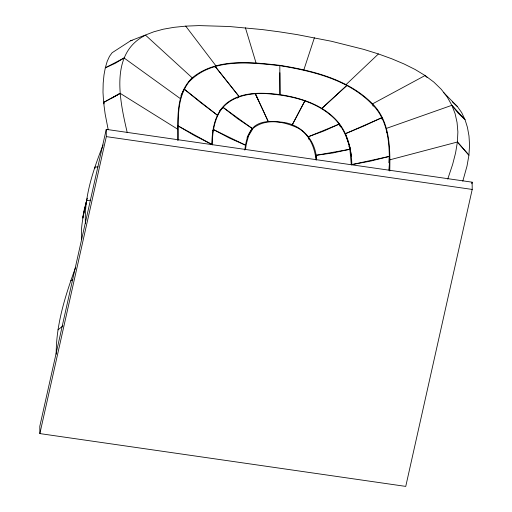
<?xml version="1.0" encoding="UTF-8"?>
<svg xmlns="http://www.w3.org/2000/svg" width="512" height="512" viewBox="0 0 512 512"><rect width="100%" height="100%" fill="white"/><g stroke="black" fill="none" stroke-linecap="round" stroke-linejoin="round"><path stroke-width="0.77" d="M177.741 140.365C178.112 119.194 175.341 93.862 192.23 77.843C216.493 57.926 250.803 62.106 279.808 65.344C312.87 70.656 348.23 79.258 372.544 103.866C390.08 121.485 390.221 147.789 389.76 170.97M178.15 140.179C178.413 120.435 176.218 98.259 189.165 81.702C212.397 57.792 249.709 62.445 279.814 65.638C314.477 71.405 352.493 80.589 376.109 108.685C389.715 126.016 389.581 148.96 389.299 169.901M212.256 144.922C212.41 133.728 213.798 122.15 219.43 112.269C229.165 96.019 249.939 92.544 267.379 93.696C290.784 95.45 315.539 101.037 333.21 117.472C344.23 127.488 349.037 141.984 351.424 156.262M447.738 179.091L452.64 164.403L455.571 152.973L457.402 142.016L457.882 131.923L457.056 122.477L455.098 113.645L451.859 105.306L447.226 97.018L441.229 89.267L433.824 82.08L425.082 75.526L415.142 69.498L404.013 63.949L391.782 58.79L378.426 53.946L363.654 49.357L331.418 41.261L297.03 34.592L279.648 31.872L262.394 29.587L229.069 26.49L199.053 25.6L185.722 26.131L173.907 27.341L163.302 29.203L153.85 31.782L130.63 40.749L112.128 52.73L109.472 56.378L107.181 61.421L105.306 67.808L103.994 74.963L103.187 83.155L102.989 92.288L103.622 102.432L105.12 113.843L108.211 129.754M177.414 128.179L178.138 125.939L194.88 135.814L211.814 144.403C212.115 130.176 214.49 114.515 225.389 104.307C240.288 91.366 261.619 92.39 279.981 94.618C300.589 97.843 322.042 104.512 336.525 120.346C347.469 132.32 351.558 148.742 351.827 164.608L370.406 161.152L389.286 156.41L388.858 162.765M388.954 170.176L389.715 159.853L457.402 142.016L468.928 155.155L467.014 166.048L462.797 181.158M103.11 144.915C93.267 169.933 84.109 196.41 85.414 223.674M75.552 267.514C65.382 295.309 56.096 324.339 56.186 354.221M245.485 149.523L246.291 144.032L248.608 135.763L253.088 128.294C266.093 117.786 284.659 121.568 298.509 128.307C309.664 135.002 314.707 147.546 316.051 159.974M244.806 150.08C245.92 141.389 247.808 131.763 254.989 125.939C262.24 120.736 271.718 121.056 280.173 122.022C300.595 123.334 315.686 139.533 316.595 159.731M90.522 200.192L86.605 200.634C84.026 213.338 80.301 226.048 81.722 239.168M86.605 200.634L82.707 218.061L83.942 210.848L87.277 198.208M106.253 129.37L39.795 426.342L39.859 433.587L405.747 486.4L472.205 189.434L472.141 182.182L106.253 129.37L106.317 136.621L39.859 433.587M471.795 183.744L472.141 182.182M189.107 81.414L192.23 77.843L145.542 35.174C108.992 53.318 119.949 101.043 127.245 132.653M303.853 69.837L314.4 37.747M180.934 95.507L184.269 89.178L217.402 115.213L200.787 102.669L184.269 89.178M247.078 137.504L252.275 128.512L222.982 107.334L219.661 110.746M212.621 130.912L213.485 129.581L245.53 145.184L229.453 138.112L213.485 129.581M214.893 67.008L215.904 65.811L185.722 26.131M237.363 98.093L238.976 96.39L215.155 66.419L238.976 96.39M346.061 84.602L378.426 53.946M58.01 329.85L62.944 325.875M124.07 57.99L115.136 63.373L105.306 67.808L124.07 57.99L180.378 98.643M104.218 103.898L103.622 102.432L120.198 93.35L177.786 129.267M112.314 97.914L120.198 93.35L103.622 102.432M70.707 280.813L72.851 279.789M382.048 119.27L381.85 117.696L363.533 126.157L345.421 133.69L350.406 148.723M340.403 126.963L339.187 124.102L323.622 131.11L308.57 136.64L309.088 139.706M345.421 133.69L381.85 117.696M308.57 136.64L339.187 124.102M457.402 142.016L468.928 155.155L469.562 145.19L468.986 135.923L467.443 127.392L465.05 119.699L451.859 105.306L386.451 128.384L386.554 132.294M351.341 164.992L349.888 149.267L332.685 153.011L315.878 155.341L316.486 159.917M351.827 164.608L389.286 156.41M315.878 155.341L349.888 149.267M130.63 40.749L132.198 40.544M98.074 166.893L94.893 167.104L94.893 168.531M106.317 136.621L472.205 189.434M178.138 125.939L211.814 144.403M252.275 128.512L237.664 118.707L222.982 107.334M452.358 101.837L457.408 106.573L461.651 112.557L465.05 119.699L457.901 112.845L451.859 105.306M427.334 77.664L425.082 75.526L372.544 103.866L373.158 106.17M443.405 92.294L457.408 106.573M348.877 146.272L350.054 148.262M255.341 93.69L268.25 121.555L255.341 93.69L258.566 100.742M245.421 27.789L256.045 62.938M279.814 65.638L279.981 94.618L279.853 72.736M301.69 106.97L292.154 125.005L304.909 100.845L301.69 106.97M346.874 85.434L321.914 108.358L346.874 85.434"/></g></svg>
